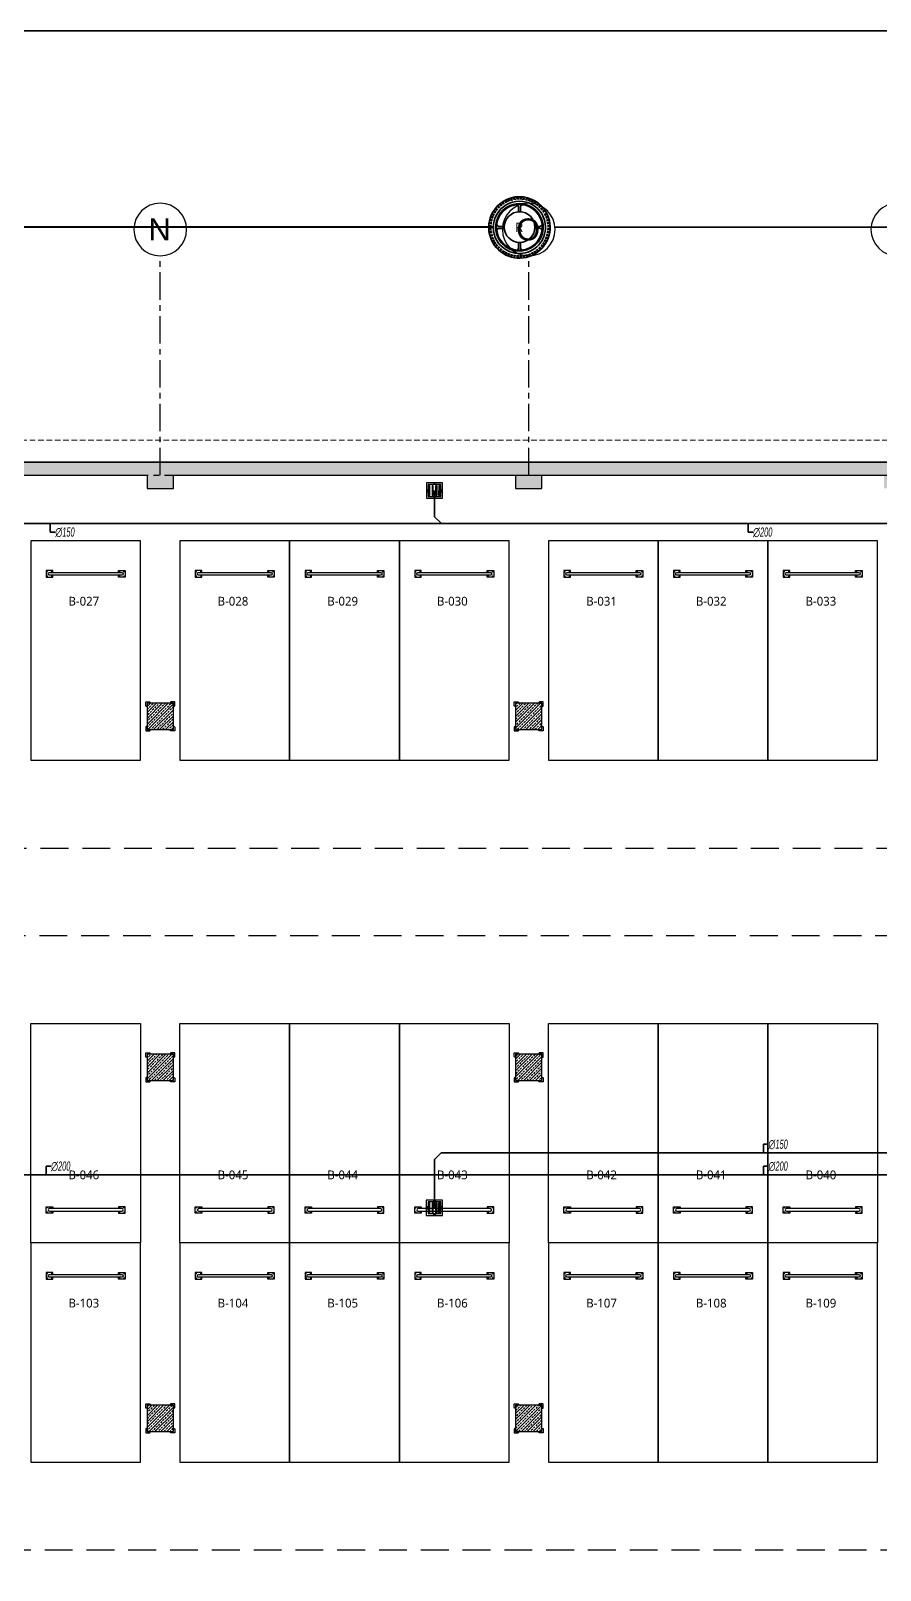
# Model space of a CAD drawing. Header units: millimetres. Extents: x -379292 to 1221486, y 92049 to 447512.
# Drawn here: x 153598 to 172958, y 253157 to 288249 of the extents above; entities that cross this region are included whole.
import ezdxf
from ezdxf.enums import TextEntityAlignment as Align
from ezdxf.lldxf.tags import DXFTag

# ---------------------------------------------------------------- set-up
doc = ezdxf.new("R2010")
doc.units = ezdxf.units.MM
doc.linetypes.add('CENTER', pattern=[2, 1.25, -0.25, 0.25, -0.25])
doc.linetypes.add('HIDDEN', pattern=[9.525, 6.35, -3.175])
for name, color, linetype, lineweight in [('0-KRCN-SHT YAĞMURSUYUBORUSU-100', 3, 'PISSU_LINE50', 35), ('0-KRCN-SHT-KOLADI-YAZIYAĞMURSUYU', 4, 'Continuous', 35), ('0-KRCN-SHT-PİSSU-BORU', 220, 'PISSU_LINE50', 40), ('0-KRCN-SHT-ROGAR', 151, 'Continuous', 35), ('06_FORMWORK HIDDEN', 252, 'HIDDEN2', 0)]:
    doc.layers.add(name, color=color, linetype=linetype, lineweight=lineweight)
for name, color, linetype in [('04_RAIN INLET', 51, 'Continuous'), ('05_AXIS', 211, 'CENTER'), ('05_AXIS NAME', 7, 'Continuous'), ('05_HATCH CONCRETE', 141, 'Continuous'), ('05_HATCH SOLID-2', 253, 'Continuous'), ('05_SYMBOL', 2, 'Continuous'), ('202-A-Y-MahalAd', 141, 'Continuous')]:
    doc.layers.add(name, color=color, linetype=linetype)
doc.styles.add('MUF', font='isocpeur.ttf')
doc.styles.get("Standard").update_dxf_attribs({"font": 'segoeuil.ttf'})
doc.styles.add('TROMANT', font='arial.ttf', dxfattribs={"width": 0.8})
doc.styles.add('YAZI-5', font='arial.ttf', dxfattribs={"height": 5})
doc.styles.add('ÇAP-2', font='ARIALNBI.TTF')
tags = doc.linetypes.add('HIDDEN2', pattern=[0.1875, 0.125, -0.0625]).pattern_tags.tags
tags[6:7] = [DXFTag(74, 4), DXFTag(75, 0), DXFTag(340, '0'), DXFTag(46, 0.0), DXFTag(50, 0.0), DXFTag(44, 0.0), DXFTag(45, 0.0)]
tags[4:5] = [DXFTag(74, 4), DXFTag(75, 0), DXFTag(340, '0'), DXFTag(46, 0.0), DXFTag(50, 0.0), DXFTag(44, 0.0), DXFTag(45, 0.0)]
doc.linetypes.add('PISSU_LINE50', pattern='A,50,-10,["C",MUF,S=10,R=0,X=1,Y=-5],0', length=60)
pattern_1 = [(225, (905000, -3e-07), (67.351921, -67.351921), []), (225, (904932.65, -3e-07), (67.351921, -67.351921), [47.625, -23.8125])]

# ---------------------------------------------------------------- blocks, each defined once
blk = doc.blocks.new('AWAKS ADI')
at = {"layer": '05_AXIS NAME', "color": 2}
blk.add_circle((0, 0), 6, dxfattribs=at)
at = {"layer": '05_AXIS NAME', "style": 'YAZI-5'}
blk.add_attdef('AKSADI', text='', height=5, dxfattribs=at).set_placement((0, 0), align=Align.MIDDLE_CENTER)
blk = doc.blocks.new('202_Aks')
at = {"layer": '05_AXIS', "ltscale": 500}
for p, q in [((99900, 0), (99900, 5000)), ((108300, 0), (108300, 5000)), ((-5000, 0), (142900, 0))]:
    blk.add_line(p, q, dxfattribs=at)
at = {"layer": '05_AXIS NAME'}
ref = blk.add_blockref('AWAKS ADI', (99900, 5600), dxfattribs=dict(at, xscale=-100, yscale=100, zscale=100))
ref.add_attrib('AKSADI', 'N', dxfattribs={"height": 500, "style": 'YAZI-5'}).set_placement((99886, 5602), align=Align.MIDDLE_CENTER)
ref = blk.add_blockref('AWAKS ADI', (108300, 5600), dxfattribs=dict(at, xscale=-100, yscale=100, zscale=100))
ref.add_attrib('AKSADI', 'O', dxfattribs={"height": 500, "style": 'YAZI-5'}).set_placement((108286, 5602), align=Align.MIDDLE_CENTER)
ref = blk.add_blockref('AWAKS ADI', (116700, 5600), dxfattribs=dict(at, xscale=-100, yscale=100, zscale=100))
ref.add_attrib('AKSADI', 'P', dxfattribs={"height": 500, "style": 'YAZI-5'}).set_placement((116686, 5602), align=Align.MIDDLE_CENTER)
blk = doc.blocks.new('202_Vida')
at = {"color": 0, "linetype": 'ByBlock', "ltscale": 0.2}
for points in [[(1, 0), (-1, 0)], [(0, 1), (0, -1)]]:
    blk.add_lwpolyline(points, dxfattribs=at)
at = {"color": 0, "linetype": 'ByBlock'}
for radius in [0.42, 0.23, 0.155]:
    blk.add_circle((0, 0), radius, dxfattribs=at)
blk = doc.blocks.new('202_Stoper')
at = {"color": 0, "linetype": 'ByBlock'}
for points in [[(-750, -30), (-750, -75), (-900, -75), (-900, 75), (-750, 75), (-750, 30)], [(750, -30), (750, -75), (900, -75), (900, 75), (750, 75), (750, 30)]]:
    blk.add_lwpolyline(points, dxfattribs=at)
blk.add_lwpolyline([(825, -30, 1), (825, 30), (-825, 30, 1), (-825, -30)], format="xyb", close=True, dxfattribs=at)
at = {"color": 0, "linetype": 'ByBlock', "yscale": 10, "zscale": 10, "rotation": 180}
for p, xscale in [((-877, 53), -10), ((-772, 53), 10), ((772, 53), -10), ((877, 53), 10)]:
    blk.add_blockref('202_Vida', p, dxfattribs=dict(at, xscale=xscale))
at = {"color": 0, "linetype": 'ByBlock', "yscale": 10, "zscale": 10}
for p, xscale in [((-877, -52), 10), ((-772, -52), -10), ((772, -52), 10), ((877, -52), -10)]:
    blk.add_blockref('202_Vida', p, dxfattribs=dict(at, xscale=xscale))
blk = doc.blocks.new('202_Mahalblok')
at = {"color": 0, "linetype": 'ByBlock', "flags": 128}
blk.add_lwpolyline([(0, 0), (0, 5000), (2500, 5000), (2500, 0)], close=True, dxfattribs=at)
at = {"color": 252}
blk.add_blockref('202_Stoper', (1250, 750), dxfattribs=at)
at = {"color": 0, "linetype": 'ByBlock', "ltscale": 25}
blk.add_attdef('MAHALNO', text='', height=200, dxfattribs=at).set_placement((1209, 1390), align=Align.BOTTOM_CENTER)
blk = doc.blocks.new('bariyer')
at = {"color": 8, "ltscale": 25}
blk.add_lwpolyline([(0, -70), (15, -70, 0.414214), (30, -55), (30, 30), (-55, 30, 0.414214), (-70, 15), (-70, 0), (0, 0)], format="xyb", close=True, dxfattribs=at)
blk = doc.blocks.new('OtoParkBodrumKatMimari')
at = {"layer": '05_HATCH CONCRETE'}
h = blk.add_hatch(dxfattribs=at)
h.set_pattern_fill('ANSI33', color=8, scale=15, angle=180, style=0)
h.set_pattern_definition(pattern_1)
h.paths.add_polyline_path([(96200, 177300), (96200, 177000), (96800, 177000), (96800, 177300), (104600, 177300), (104600, 177000), (105200, 177000), (105200, 177300), (113000, 177300), (113000, 177000), (113600, 177000), (113600, 177300), (121400, 177300), (121400, 177000), (122000, 177000), (122000, 177300), (127400, 177300), (127400, 177000), (128000, 177000), (128000, 177300), (135000, 177300), (135000, 177000), (135300, 177000), (135300, 172100), (135000, 172100), (135000, 171500), (135300, 171500), (135300, 164100), (135000, 164100), (135000, 163500), (135300, 163500), (135300, 156100), (135000, 156100), (135000, 155500), (135300, 155500), (135300, 148100), (135000, 148100), (135000, 147500), (135300, 147500), (135300, 144600), (135000, 144600), (135000, 144000), (135600, 144000), (135600, 144300), (142600, 144300), (142600, 144000), (142900, 144000), (142900, 140100), (142600, 140100), (142600, 139500), (142900, 139500), (142900, 132100), (142600, 132100), (142600, 131500), (142900, 131500), (142900, 127950), (142600, 127950), (142600, 127350), (142900, 127350), (142900, 124300), (142600, 124300), (142600, 123300), (142900, 123300), (142900, 113800), (142600, 113800), (142600, 112800), (142700, 112800), (142700, 100050), (135550, 100050), (135550, 108100), (135050, 108100), (135050, 83500), (135550, 83500), (135550, 99800), (142700, 99800), (142700, 78800), (142600, 78800), (142600, 77800), (142900, 77800), (142900, 68100), (142600, 68100), (142600, 67500), (143200, 67500), (143200, 144600), (135600, 144600), (135600, 177600), (71000, 177600), (71000, 177000), (71600, 177000), (71600, 177300), (79400, 177300), (79400, 177000), (80000, 177000), (80000, 177300), (87800, 177300), (87800, 177000), (88400, 177000), (88400, 177300)])
h = blk.add_hatch(dxfattribs=at)
h.set_pattern_fill('ANSI33', color=8, scale=15, angle=180, style=0)
h.set_pattern_definition(pattern_1)
h.paths.add_polyline_path([(105200, 172100), (104600, 172100), (104600, 171500), (105200, 171500)])
h = blk.add_hatch(dxfattribs=at)
h.set_pattern_fill('ANSI33', color=8, scale=15, angle=180, style=0)
h.set_pattern_definition(pattern_1)
h.paths.add_polyline_path([(113600, 172100), (113000, 172100), (113000, 171500), (113600, 171500)])
h = blk.add_hatch(dxfattribs=at)
h.set_pattern_fill('ANSI33', color=8, scale=15, angle=180, style=0)
h.set_pattern_definition(pattern_1)
h.paths.add_polyline_path([(105200, 164100), (104600, 164100), (104600, 163500), (105200, 163500)])
h = blk.add_hatch(dxfattribs=at)
h.set_pattern_fill('ANSI33', color=8, scale=15, angle=180, style=0)
h.set_pattern_definition(pattern_1)
h.paths.add_polyline_path([(113600, 164100), (113000, 164100), (113000, 163500), (113600, 163500)])
h = blk.add_hatch(dxfattribs=at)
h.set_pattern_fill('ANSI33', color=8, scale=15, angle=180, style=0)
h.set_pattern_definition(pattern_1)
h.paths.add_polyline_path([(105200, 156100), (104600, 156100), (104600, 155500), (105200, 155500)])
h = blk.add_hatch(dxfattribs=at)
h.set_pattern_fill('ANSI33', color=8, scale=15, angle=180, style=0)
h.set_pattern_definition(pattern_1)
h.paths.add_polyline_path([(113600, 156100), (113000, 156100), (113000, 155500), (113600, 155500)])
at = {"color": 5}
for points in [[(96800, 177300), (104600, 177300), (104600, 177000), (105200, 177000), (105200, 177300), (113000, 177300), (113000, 177000), (113600, 177000), (113600, 177300), (121400, 177300)], [(143200, 67500), (143200, 144600), (135600, 144600), (135600, 177600), (71000, 177600)]]:
    blk.add_lwpolyline(points, dxfattribs=at)
for points in [[(105200, 172100), (104600, 172100), (104600, 171500), (105200, 171500)], [(113600, 172100), (113000, 172100), (113000, 171500), (113600, 171500)], [(105200, 164100), (104600, 164100), (104600, 163500), (105200, 163500)], [(113600, 164100), (113000, 164100), (113000, 163500), (113600, 163500)], [(105200, 156100), (104600, 156100), (104600, 155500), (105200, 155500)], [(113600, 156100), (113000, 156100), (113000, 155500), (113600, 155500)]]:
    blk.add_lwpolyline(points, close=True, dxfattribs=at)
at = {"layer": '05_HATCH SOLID-2', "color": 251, "ltscale": 25}
for points in [[(-8600, 187430), (150500, 187430)], [(150500, -8770), (150500, 187430), (4700, 187430), (4700, 177600), (135600, 177600), (135600, 144600), (143200, 144600), (143200, 59700), (90240, -300), (70300, -300), (63119, 5881)]]:
    blk.add_lwpolyline(points, dxfattribs=at)
at = {"layer": '05_SYMBOL', "color": 252, "linetype": 'HIDDEN', "ltscale": 100}
blk.add_lwpolyline([(17400, 168800), (130500, 168800)], dxfattribs=at)
blk.add_lwpolyline([(130500, 154800), (130500, 164800, 0.414214), (128500, 166800), (19400, 166800, 0.414214), (17400, 164800), (17400, 154800, 0.414214), (19400, 152800), (128500, 152800, 0.414214)], format="xyb", close=True, dxfattribs=at)
at = {"layer": '06_FORMWORK HIDDEN', "linetype": 'HIDDEN', "ltscale": 20}
blk.add_line((4200, 178100), (136100, 178100), dxfattribs=at)
at = {"layer": '05_AXIS'}
blk.add_blockref('202_Aks', (5000, 177300), dxfattribs=at)
at = {"layer": '05_SYMBOL', "color": 8, "xscale": -1}
for p in [(104600, 172100), (113000, 172100), (104600, 164100), (113000, 164100), (104600, 156100), (113000, 156100)]:
    blk.add_blockref('bariyer', p, dxfattribs=at)
at = {"layer": '05_SYMBOL', "color": 8}
for p in [(105200, 172100), (113600, 172100), (105200, 164100), (113600, 164100), (105200, 156100), (113600, 156100)]:
    blk.add_blockref('bariyer', p, dxfattribs=at)
at = {"layer": '05_SYMBOL', "color": 8, "rotation": 180}
for p in [(104600, 171500), (113000, 171500), (104600, 163500), (113000, 163500), (104600, 155500), (113000, 155500)]:
    blk.add_blockref('bariyer', p, dxfattribs=at)
at = {"layer": '05_SYMBOL', "color": 8, "xscale": -1, "rotation": 180}
for p in [(105200, 171500), (113600, 171500), (105200, 163500), (113600, 163500), (105200, 155500), (113600, 155500)]:
    blk.add_blockref('bariyer', p, dxfattribs=at)
at = {"layer": '202-A-Y-MahalAd', "color": 8, "ltscale": 25}
ref = blk.add_blockref('202_Mahalblok', (101950, 175800), dxfattribs=dict(at, xscale=-1, rotation=180))
ref.add_attrib('MAHALNO', 'B-027', dxfattribs={"layer": '0', "color": 0, "linetype": 'ByBlock', "ltscale": 25, "height": 200}).set_placement((103159, 174267), align=Align.BOTTOM_CENTER)
ref = blk.add_blockref('202_Mahalblok', (105350, 175800), dxfattribs=dict(at, xscale=-1, rotation=180))
ref.add_attrib('MAHALNO', 'B-028', dxfattribs={"layer": '0', "color": 0, "linetype": 'ByBlock', "ltscale": 25, "height": 200}).set_placement((106559, 174267), align=Align.BOTTOM_CENTER)
ref = blk.add_blockref('202_Mahalblok', (107850, 175800), dxfattribs=dict(at, xscale=-1, rotation=180))
ref.add_attrib('MAHALNO', 'B-029', dxfattribs={"layer": '0', "color": 0, "linetype": 'ByBlock', "ltscale": 25, "height": 200}).set_placement((109059, 174267), align=Align.BOTTOM_CENTER)
ref = blk.add_blockref('202_Mahalblok', (110350, 175800), dxfattribs=dict(at, xscale=-1, rotation=180))
ref.add_attrib('MAHALNO', 'B-030', dxfattribs={"layer": '0', "color": 0, "linetype": 'ByBlock', "ltscale": 25, "height": 200}).set_placement((111559, 174267), align=Align.BOTTOM_CENTER)
ref = blk.add_blockref('202_Mahalblok', (113750, 175800), dxfattribs=dict(at, xscale=-1, rotation=180))
ref.add_attrib('MAHALNO', 'B-031', dxfattribs={"layer": '0', "color": 0, "linetype": 'ByBlock', "ltscale": 25, "height": 200}).set_placement((114959, 174267), align=Align.BOTTOM_CENTER)
ref = blk.add_blockref('202_Mahalblok', (116250, 175800), dxfattribs=dict(at, xscale=-1, rotation=180))
ref.add_attrib('MAHALNO', 'B-032', dxfattribs={"layer": '0', "color": 0, "linetype": 'ByBlock', "ltscale": 25, "height": 200}).set_placement((117459, 174267), align=Align.BOTTOM_CENTER)
ref = blk.add_blockref('202_Mahalblok', (118750, 175800), dxfattribs=dict(at, xscale=-1, rotation=180))
ref.add_attrib('MAHALNO', 'B-033', dxfattribs={"layer": '0', "color": 0, "linetype": 'ByBlock', "ltscale": 25, "height": 200}).set_placement((119959, 174267), align=Align.BOTTOM_CENTER)
for p, values in [((101950, 159800), {'MAHALNO': 'B-046'}), ((105350, 159800), {'MAHALNO': 'B-045'}), ((107850, 159800), {'MAHALNO': 'B-044'}), ((110350, 159800), {'MAHALNO': 'B-043'}), ((113750, 159800), {'MAHALNO': 'B-042'}), ((116250, 159800), {'MAHALNO': 'B-041'}), ((118750, 159800), {'MAHALNO': 'B-040'})]:
    blk.add_blockref('202_Mahalblok', p, dxfattribs=at).add_auto_attribs(values)
ref = blk.add_blockref('202_Mahalblok', (101950, 159800), dxfattribs=dict(at, xscale=-1, rotation=180))
ref.add_attrib('MAHALNO', 'B-103', dxfattribs={"layer": '0', "color": 0, "linetype": 'ByBlock', "ltscale": 25, "height": 200}).set_placement((103159, 158267), align=Align.BOTTOM_CENTER)
ref = blk.add_blockref('202_Mahalblok', (105350, 159800), dxfattribs=dict(at, xscale=-1, rotation=180))
ref.add_attrib('MAHALNO', 'B-104', dxfattribs={"layer": '0', "color": 0, "linetype": 'ByBlock', "ltscale": 25, "height": 200}).set_placement((106559, 158267), align=Align.BOTTOM_CENTER)
ref = blk.add_blockref('202_Mahalblok', (107850, 159800), dxfattribs=dict(at, xscale=-1, rotation=180))
ref.add_attrib('MAHALNO', 'B-105', dxfattribs={"layer": '0', "color": 0, "linetype": 'ByBlock', "ltscale": 25, "height": 200}).set_placement((109059, 158267), align=Align.BOTTOM_CENTER)
ref = blk.add_blockref('202_Mahalblok', (110350, 159800), dxfattribs=dict(at, xscale=-1, rotation=180))
ref.add_attrib('MAHALNO', 'B-106', dxfattribs={"layer": '0', "color": 0, "linetype": 'ByBlock', "ltscale": 25, "height": 200}).set_placement((111559, 158267), align=Align.BOTTOM_CENTER)
ref = blk.add_blockref('202_Mahalblok', (113750, 159800), dxfattribs=dict(at, xscale=-1, rotation=180))
ref.add_attrib('MAHALNO', 'B-107', dxfattribs={"layer": '0', "color": 0, "linetype": 'ByBlock', "ltscale": 25, "height": 200}).set_placement((114959, 158267), align=Align.BOTTOM_CENTER)
ref = blk.add_blockref('202_Mahalblok', (116250, 159800), dxfattribs=dict(at, xscale=-1, rotation=180))
ref.add_attrib('MAHALNO', 'B-108', dxfattribs={"layer": '0', "color": 0, "linetype": 'ByBlock', "ltscale": 25, "height": 200}).set_placement((117459, 158267), align=Align.BOTTOM_CENTER)
ref = blk.add_blockref('202_Mahalblok', (118750, 159800), dxfattribs=dict(at, xscale=-1, rotation=180))
ref.add_attrib('MAHALNO', 'B-109', dxfattribs={"layer": '0', "color": 0, "linetype": 'ByBlock', "ltscale": 25, "height": 200}).set_placement((119959, 158267), align=Align.BOTTOM_CENTER)
blk = doc.blocks.new('G$CBAC204B7')
at = {"layer": '04_RAIN INLET', "color": 2}
for p, q in [((0.37, 0.35), (-0.37, 0.35)), ((-0.37, 0.35), (-0.37, -0.35)), ((0.288, 0.268), (-0.288, 0.268)), ((-0.288, 0.268), (-0.288, -0.268)), ((-0.246, 0.227), (-0.247, -0.227)), ((-0.205, 0.227), (-0.246, 0.227)), ((-0.205, 0.227), (-0.206, -0.227)), ((-0.103, -0.227), (-0.103, 0.227)), ((-0.103, 0.227), (-0.061, 0.227)), ((-0.061, 0.227), (-0.062, -0.227)), ((0.062, 0.227), (0.062, -0.227)), ((0.103, 0.227), (0.062, 0.227)), ((0.103, -0.227), (0.103, 0.227)), ((0.206, 0.227), (0.206, -0.227)), ((0.247, 0.227), (0.206, 0.227)), ((0.247, 0.227), (0.247, -0.227)), ((0.288, -0.268), (0.288, 0.268)), ((0.37, -0.35), (0.37, 0.35)), ((-0.37, -0.35), (0.37, -0.35)), ((-0.288, -0.268), (0.288, -0.268)), ((-0.206, -0.227), (-0.247, -0.227)), ((-0.103, -0.227), (-0.062, -0.227)), ((0.103, -0.227), (0.062, -0.227)), ((0.247, -0.227), (0.206, -0.227))]:
    blk.add_line(p, q, dxfattribs=at)
at = {"layer": '04_RAIN INLET', "color": 2, "ltscale": 50}
for p, q in [((-0.288, 0.053), (-0.329, 0.053)), ((0.041, 0.309), (-0.041, 0.309)), ((-0.041, 0.268), (-0.041, 0.309)), ((0.041, 0.268), (0.041, 0.309)), ((0.329, 0.053), (0.288, 0.053)), ((-0.288, -0.053), (-0.329, -0.053)), ((-0.041, -0.309), (-0.041, -0.268)), ((0.041, -0.309), (0.041, -0.268)), ((0.329, -0.053), (0.288, -0.053))]:
    blk.add_line(p, q, dxfattribs=at)
at = {"layer": '04_RAIN INLET', "color": 2, "ltscale": 50, "extrusion": (-2.90481e-21, 1.6744e-09, 1)}
for points in [[(-0.329, 0.053), (-0.329, -0.053)], [(0.329, -0.053), (0.329, 0.053)], [(-0.041, -0.309), (0.041, -0.309)]]:
    blk.add_lwpolyline(points, dxfattribs=at)
blk = doc.blocks.new('IZGARA')
at = {"layer": '04_RAIN INLET', "color": 2}
blk.add_blockref('G$CBAC204B7', (0, 0), dxfattribs=at)
blk = doc.blocks.new('G$CD316F46C')
at = {"layer": '0-KRCN-SHT-ROGAR'}
for p, q in [((-39.1, 24.2), (-41.6, 25.7)), ((-38.2, 25.5), (-40.7, 27.1)), ((-36.4, 28.1), (-38.8, 29.9)), ((-35.4, 29.3), (-37.7, 31.2)), ((-33.3, 31.7), (-35.5, 33.8)), ((-32.2, 32.8), (-34.3, 35)), ((-29.8, 35), (-31.8, 37.3)), ((-28.6, 36), (-30.5, 38.3)), ((-26.1, 37.9), (-27.8, 40.4)), ((-24.8, 38.7), (-26.4, 41.3)), ((-22, 40.4), (-23.4, 43)), ((-20.6, 41.1), (-22, 43.8)), ((-17.7, 42.4), (-18.9, 45.2)), ((-16.3, 43), (-17.3, 45.8)), ((-13.2, 44), (-14.1, 46.9)), ((-11.7, 44.4), (-12.5, 47.4)), ((-8.6, 45.1), (-9.1, 48.1)), ((-7.1, 45.4), (-7.5, 48.4)), ((-3.9, 45.8), (-4.1, 48.8)), ((-2.3, 45.9), (-2.5, 48.9)), ((0.9, 45.9), (1, 48.9)), ((2.4, 45.8), (2.6, 48.8)), ((5.6, 45.5), (6, 48.5)), ((7.2, 45.3), (7.6, 48.3)), ((10.3, 44.7), (11, 47.6)), ((11.8, 44.3), (12.6, 47.2)), ((14.9, 43.3), (15.9, 46.2)), ((16.3, 42.8), (17.4, 45.6)), ((19.3, 41.5), (20.6, 44.2)), ((20.7, 40.8), (22, 43.5)), ((23.5, 39.2), (25, 41.8)), ((24.8, 38.4), (26.4, 40.9)), ((27.4, 36.6), (29.2, 38.9)), ((28.6, 35.6), (30.5, 37.9)), ((31, 33.5), (33.1, 35.7)), ((32.1, 32.4), (34.3, 34.5)), ((34.3, 30), (36.6, 32)), ((35.3, 28.8), (37.6, 30.7)), ((37.2, 26.2), (39.7, 28)), ((38.1, 25), (40.6, 26.6)), ((-45.7, 2.7), (-48.7, 2.8)), ((-45.6, 4.2), (-48.6, 4.5)), ((-45.2, 7.4), (-48.2, 7.9)), ((-44.9, 8.9), (-47.9, 9.5)), ((-44.2, 12.1), (-47.1, 12.8)), ((-43.8, 13.5), (-46.7, 14.4)), ((-42.8, 16.6), (-45.6, 17.7)), ((-42.2, 18), (-45, 19.2)), ((-40.8, 20.9), (-43.5, 22.3)), ((-40.1, 22.3), (-42.8, 23.8)), ((39.7, 22.2), (42.3, 23.6)), ((40.4, 20.8), (43.1, 22.2)), ((41.7, 17.9), (44.5, 19.1)), ((42.3, 16.5), (45.1, 17.5)), ((43.3, 13.4), (46.2, 14.3)), ((43.8, 11.9), (46.7, 12.7)), ((44.5, 8.8), (47.4, 9.3)), ((44.7, 7.3), (47.7, 7.7)), ((45.1, 4.1), (48.1, 4.3)), ((45.2, 2.5), (48.2, 2.7)), ((-45.7, -0.6), (-48.7, -0.6)), ((-45.7, -2.1), (-48.7, -2.3)), ((-45.4, -5.3), (-48.4, -5.7)), ((-45.1, -6.8), (-48.1, -7.3)), ((-44.5, -10), (-47.5, -10.7)), ((-44.1, -11.5), (-47, -12.3)), ((-43.2, -14.6), (-46, -15.5)), ((-42.7, -16), (-45.5, -17.1)), ((-41.4, -19), (-44.1, -20.2)), ((-40.7, -20.3), (-43.4, -21.7)), ((-39.1, -23.2), (-41.7, -24.7)), ((-38.3, -24.5), (-40.8, -26.1)), ((38, -24.2), (40.5, -25.8)), ((40.1, -20.5), (42.8, -21.9)), ((40.8, -19.1), (43.5, -20.4)), ((42.1, -16.1), (44.9, -17.2)), ((42.6, -14.7), (45.5, -15.7)), ((43.6, -11.6), (46.5, -12.4)), ((44, -10.1), (46.9, -10.8)), ((44.6, -7), (47.6, -7.5)), ((44.8, -5.4), (47.8, -5.8)), ((45.2, -0.7), (48.2, -0.8)), ((45.2, -2.2), (48.2, -2.4)), ((-36.5, -27.1), (-38.9, -28.9)), ((-35.5, -28.3), (-37.8, -30.2)), ((-33.4, -30.7), (-35.6, -32.8)), ((-32.3, -31.8), (-34.4, -34)), ((-29.9, -34), (-31.9, -36.3)), ((-28.8, -35), (-30.6, -37.4)), ((-26.2, -36.9), (-27.9, -39.4)), ((-24.9, -37.8), (-26.5, -40.3)), ((-22.1, -39.4), (-23.6, -42.1)), ((-20.8, -40.2), (-22.1, -42.8)), ((-17.8, -41.5), (-19, -44.3)), ((-16.4, -42.1), (-17.5, -44.9)), ((-13.4, -43.1), (-14.2, -46)), ((-11.9, -43.5), (-12.6, -46.4)), ((-8.7, -44.2), (-9.3, -47.2)), ((-7.2, -44.5), (-7.7, -47.5)), ((-4, -44.9), (-4.3, -47.9)), ((-2.5, -45), (-2.6, -48)), ((0.7, -45), (0.8, -48)), ((2.3, -45), (2.5, -48)), ((5.5, -44.7), (5.9, -47.7)), ((7, -44.5), (7.5, -47.4)), ((10.2, -43.8), (10.9, -46.8)), ((11.7, -43.5), (12.5, -46.4)), ((14.7, -42.5), (15.7, -45.3)), ((16.2, -42), (17.3, -44.8)), ((19.1, -40.7), (20.4, -43.4)), ((20.5, -40), (21.9, -42.7)), ((23.3, -38.4), (24.9, -41)), ((24.7, -37.6), (26.3, -40.1)), ((27.3, -35.8), (29.1, -38.2)), ((28.5, -34.8), (30.4, -37.1)), ((30.9, -32.7), (33, -34.9)), ((32, -31.6), (34.2, -33.7)), ((34.2, -29.3), (36.5, -31.2)), ((35.2, -28.1), (37.5, -30)), ((37.1, -25.5), (39.6, -27.2))]:
    blk.add_line(p, q, dxfattribs=at)
at = {"layer": '0-KRCN-SHT-ROGAR', "color": 120}
for p, q in [((-1.7, 24.9), (-1.7, 33.1)), ((1.4, 25), (1.4, 33.1)), ((-24.9, 2), (-32.9, 2)), ((24.9, 1.9), (32.4, 1.9)), ((-25, -1.1), (-32.9, -1.1)), ((-1.8, -24.9), (-1.8, -32.2)), ((1.3, -25), (1.3, -32.2)), ((25, -1.2), (32.4, -1.2))]:
    blk.add_line(p, q, dxfattribs=at)
blk.add_circle((0, 0), 25, dxfattribs=at)
at = {"layer": '0-KRCN-SHT-ROGAR'}
for radius, start, end in [(50, 329.911, 149.911), (50, 149.911, 329.911), (48.5, 146.6265, 148.5734), (48.5, 140.6265, 142.5734), (42.5, 329.911, 149.911), (48.5, 134.6265, 136.5734), (48.5, 128.6265, 130.5734), (48.5, 122.6265, 124.5734), (48.5, 116.6265, 118.5734), (48.5, 110.6265, 112.5734), (48.5, 104.6265, 106.5734), (48.5, 98.6265, 100.5734), (48.5, 92.6265, 94.5734), (48.5, 86.6265, 88.5734), (48.5, 80.6265, 82.5734), (48.5, 74.6265, 76.5734), (48.5, 68.6265, 70.5734), (48.5, 62.6265, 64.5734), (48.5, 56.6265, 58.5734), (48.5, 50.6265, 52.5734), (48.5, 44.6265, 46.5734), (48.5, 38.6265, 40.5734), (48.5, 32.6265, 34.5734), (48.5, 175.2486, 177.1955), (48.5, 169.2486, 171.1955), (48.5, 163.2486, 165.1955), (48.5, 157.2486, 159.1955), (48.5, 151.2486, 153.1955), (42.5, 149.911, 329.911), (38.7, 149.911, 329.911), (37.2, 149.911, 329.911), (48.5, 26.6265, 28.5734), (48.5, 20.6265, 22.5734), (48.5, 14.6265, 16.5734), (48.5, 8.6265, 10.5734), (48.5, 2.6265, 4.5734), (48.5, 181.2486, 183.1955), (48.5, 187.2486, 189.1955), (48.5, 193.2486, 195.1955), (48.5, 199.2486, 201.1955), (48.5, 205.2486, 207.1955), (48.5, 211.2486, 213.1955), (48.5, 332.6265, 334.5734), (48.5, 338.6265, 340.5734), (48.5, 344.6265, 346.5734), (48.5, 350.6265, 352.5734), (48.5, 356.6265, 358.5734), (48.5, 217.2486, 219.1955), (48.5, 223.2486, 225.1955), (48.5, 229.2486, 231.1955), (48.5, 235.2486, 237.1955), (48.5, 241.2486, 243.1955), (48.5, 247.2486, 249.1955), (48.5, 253.2486, 255.1955), (48.5, 259.2486, 261.1955), (48.5, 265.2486, 267.1955), (48.5, 271.2486, 273.1955), (48.5, 277.2486, 279.1955), (48.5, 283.2486, 285.1955), (48.5, 289.2486, 291.1955), (48.5, 295.2486, 297.1955), (48.5, 301.2486, 303.1955), (48.5, 307.2486, 309.1955), (48.5, 313.2486, 315.1955), (48.5, 319.2486, 321.1955), (48.5, 325.2486, 327.1955)]:
    blk.add_arc((-0.3, 0.4), radius, start, end, dxfattribs=at)
at = {"layer": '0-KRCN-SHT-ROGAR', "color": 120}
for centre, radius, start, end in [((-0.3, 0.4), 38.7, 329.911, 149.911), ((-0.3, 0.4), 37.2, 329.911, 149.911), ((-6.2, 33.1), 4.52, 359.911, 71.7708), ((5.9, 33), 4.52, 108.3327, 179.911), ((-32.9, 6.5), 4.52, 198.0512, 269.911), ((32.4, 6.4), 4.52, 269.911, 341.7708), ((-32.9, -5.6), 4.52, 89.911, 161.4893), ((32.4, -5.7), 4.52, 18.3327, 89.911), ((-6.3, -32.2), 4.52, 288.0512, 359.911), ((5.8, -32.2), 4.52, 179.911, 251.4893)]:
    blk.add_arc(centre, radius, start, end, dxfattribs=at)
blk = doc.blocks.new('A$Cbceac246')
at = {"layer": '0-KRCN-SHT YAĞMURSUYUBORUSU-100'}
for p, q in [((4085.1, 17665, 0), (4085.1, 17605.3)), ((2500.1, 17590, 0), (6536.8, 17590, 0)), ((4100.1, 17590.3), (4085.1, 17605.3)), ((4100.1, 16155, 0), (4085.1, 16140, 0)), ((4100.1, 16155, 0), (6536.8, 16155, 0)), ((4085.1, 16080, 0), (4085.1, 16140, 0)), ((900.1, 16105, 0), (6536.8, 16105, 0)), ((4085.1, 16030, 0), (4085.1, 16090, 0))]:
    blk.add_line(p, q, dxfattribs=at)
at = {"layer": '0-KRCN-SHT-KOLADI-YAZIYAĞMURSUYU', "linetype": 'Continuous'}
for p, q in [((3209.4, 17588.2, 0), (3209.4, 17570, 0)), ((3209.4, 17588.2, 0), (3209.4, 17570, 0)), ((4799.7, 17588.2, 0), (4799.7, 17570, 0)), ((4799.7, 17588.2, 0), (4799.7, 17570, 0)), ((3220.6, 17570, 0), (3209.4, 17570, 0)), ((3220.6, 17570, 0), (3209.4, 17570, 0)), ((4810.9, 17570, 0), (4799.7, 17570, 0)), ((4810.9, 17570, 0), (4799.7, 17570, 0)), ((4846, 16175, 0), (4834.8, 16175, 0)), ((4846, 16175, 0), (4834.8, 16175, 0)), ((4834.8, 16156.8, 0), (4834.8, 16175, 0)), ((4834.8, 16156.8, 0), (4834.8, 16175, 0)), ((3210.9, 16125, 0), (3199.7, 16125, 0)), ((3210.9, 16125, 0), (3199.7, 16125, 0)), ((3199.7, 16106.8, 0), (3199.7, 16125, 0)), ((3199.7, 16106.8, 0), (3199.7, 16125, 0)), ((4846, 16125, 0), (4834.8, 16125, 0)), ((4846, 16125, 0), (4834.8, 16125, 0)), ((4834.8, 16106.8, 0), (4834.8, 16125, 0)), ((4834.8, 16106.8, 0), (4834.8, 16125, 0))]:
    blk.add_line(p, q, dxfattribs=at)
at = {"layer": '0-KRCN-SHT-PİSSU-BORU', "color": 5, "ltscale": 2}
for p, q in [((4220, 18265), (1673.7, 18265.1)), ((7293.1, 18264.8), (4360, 18265))]:
    blk.add_line(p, q, dxfattribs=at)
at = {"layer": '0-KRCN-SHT-ROGAR', "xscale": -1.4, "yscale": 1.4, "zscale": 1.4, "rotation": 180}
blk.add_blockref('G$CD316F46C', (4279.1, 18265.4), dxfattribs=at)
at = {"layer": '04_RAIN INLET', "xscale": 50.00000000000001, "yscale": 50.00000000000001, "zscale": 50.00000000000001, "rotation": 179.9999999845318}
for p in [(4085.1, 17665, 0), (4085, 16030, 0)]:
    blk.add_blockref('IZGARA', p, dxfattribs=at)
at = {"layer": '0-KRCN-SHT-KOLADI-YAZIYAĞMURSUYU', "linetype": 'Continuous', "style": 'ÇAP-2', "width": 0.7}
for s, p in [('∅150', (3220.9, 17570.3, 0)), ('∅200', (4811.2, 17570.3, 0)), ('∅150', (4846.3, 16175, 0)), ('∅200', (3211.2, 16125, 0)), ('∅200', (4846.3, 16125, 0))]:
    blk.add_text(s, height=21, dxfattribs=at).set_placement(p, align=Align.MIDDLE_LEFT)
at = {"layer": '0-KRCN-SHT-ROGAR', "style": 'TROMANT', "width": 0.8}
blk.add_text('R', height=21, dxfattribs=at).set_placement((4278.5, 18265.2), align=Align.MIDDLE)

msp = doc.modelspace()

# ---------------------------------------------------------------- block references
at = {"color": 8}
msp.add_blockref('OtoParkBodrumKatMimari', (51648, 100818.8), dxfattribs=at)

# ---------------------------------------------------------------- next in the draw order: block references
at = {"color": 30, "xscale": 10, "yscale": 10, "zscale": 10}
msp.add_blockref('A$Cbceac246', (121948, 101118.8), dxfattribs=at)

doc.saveas('drawing.dxf')
